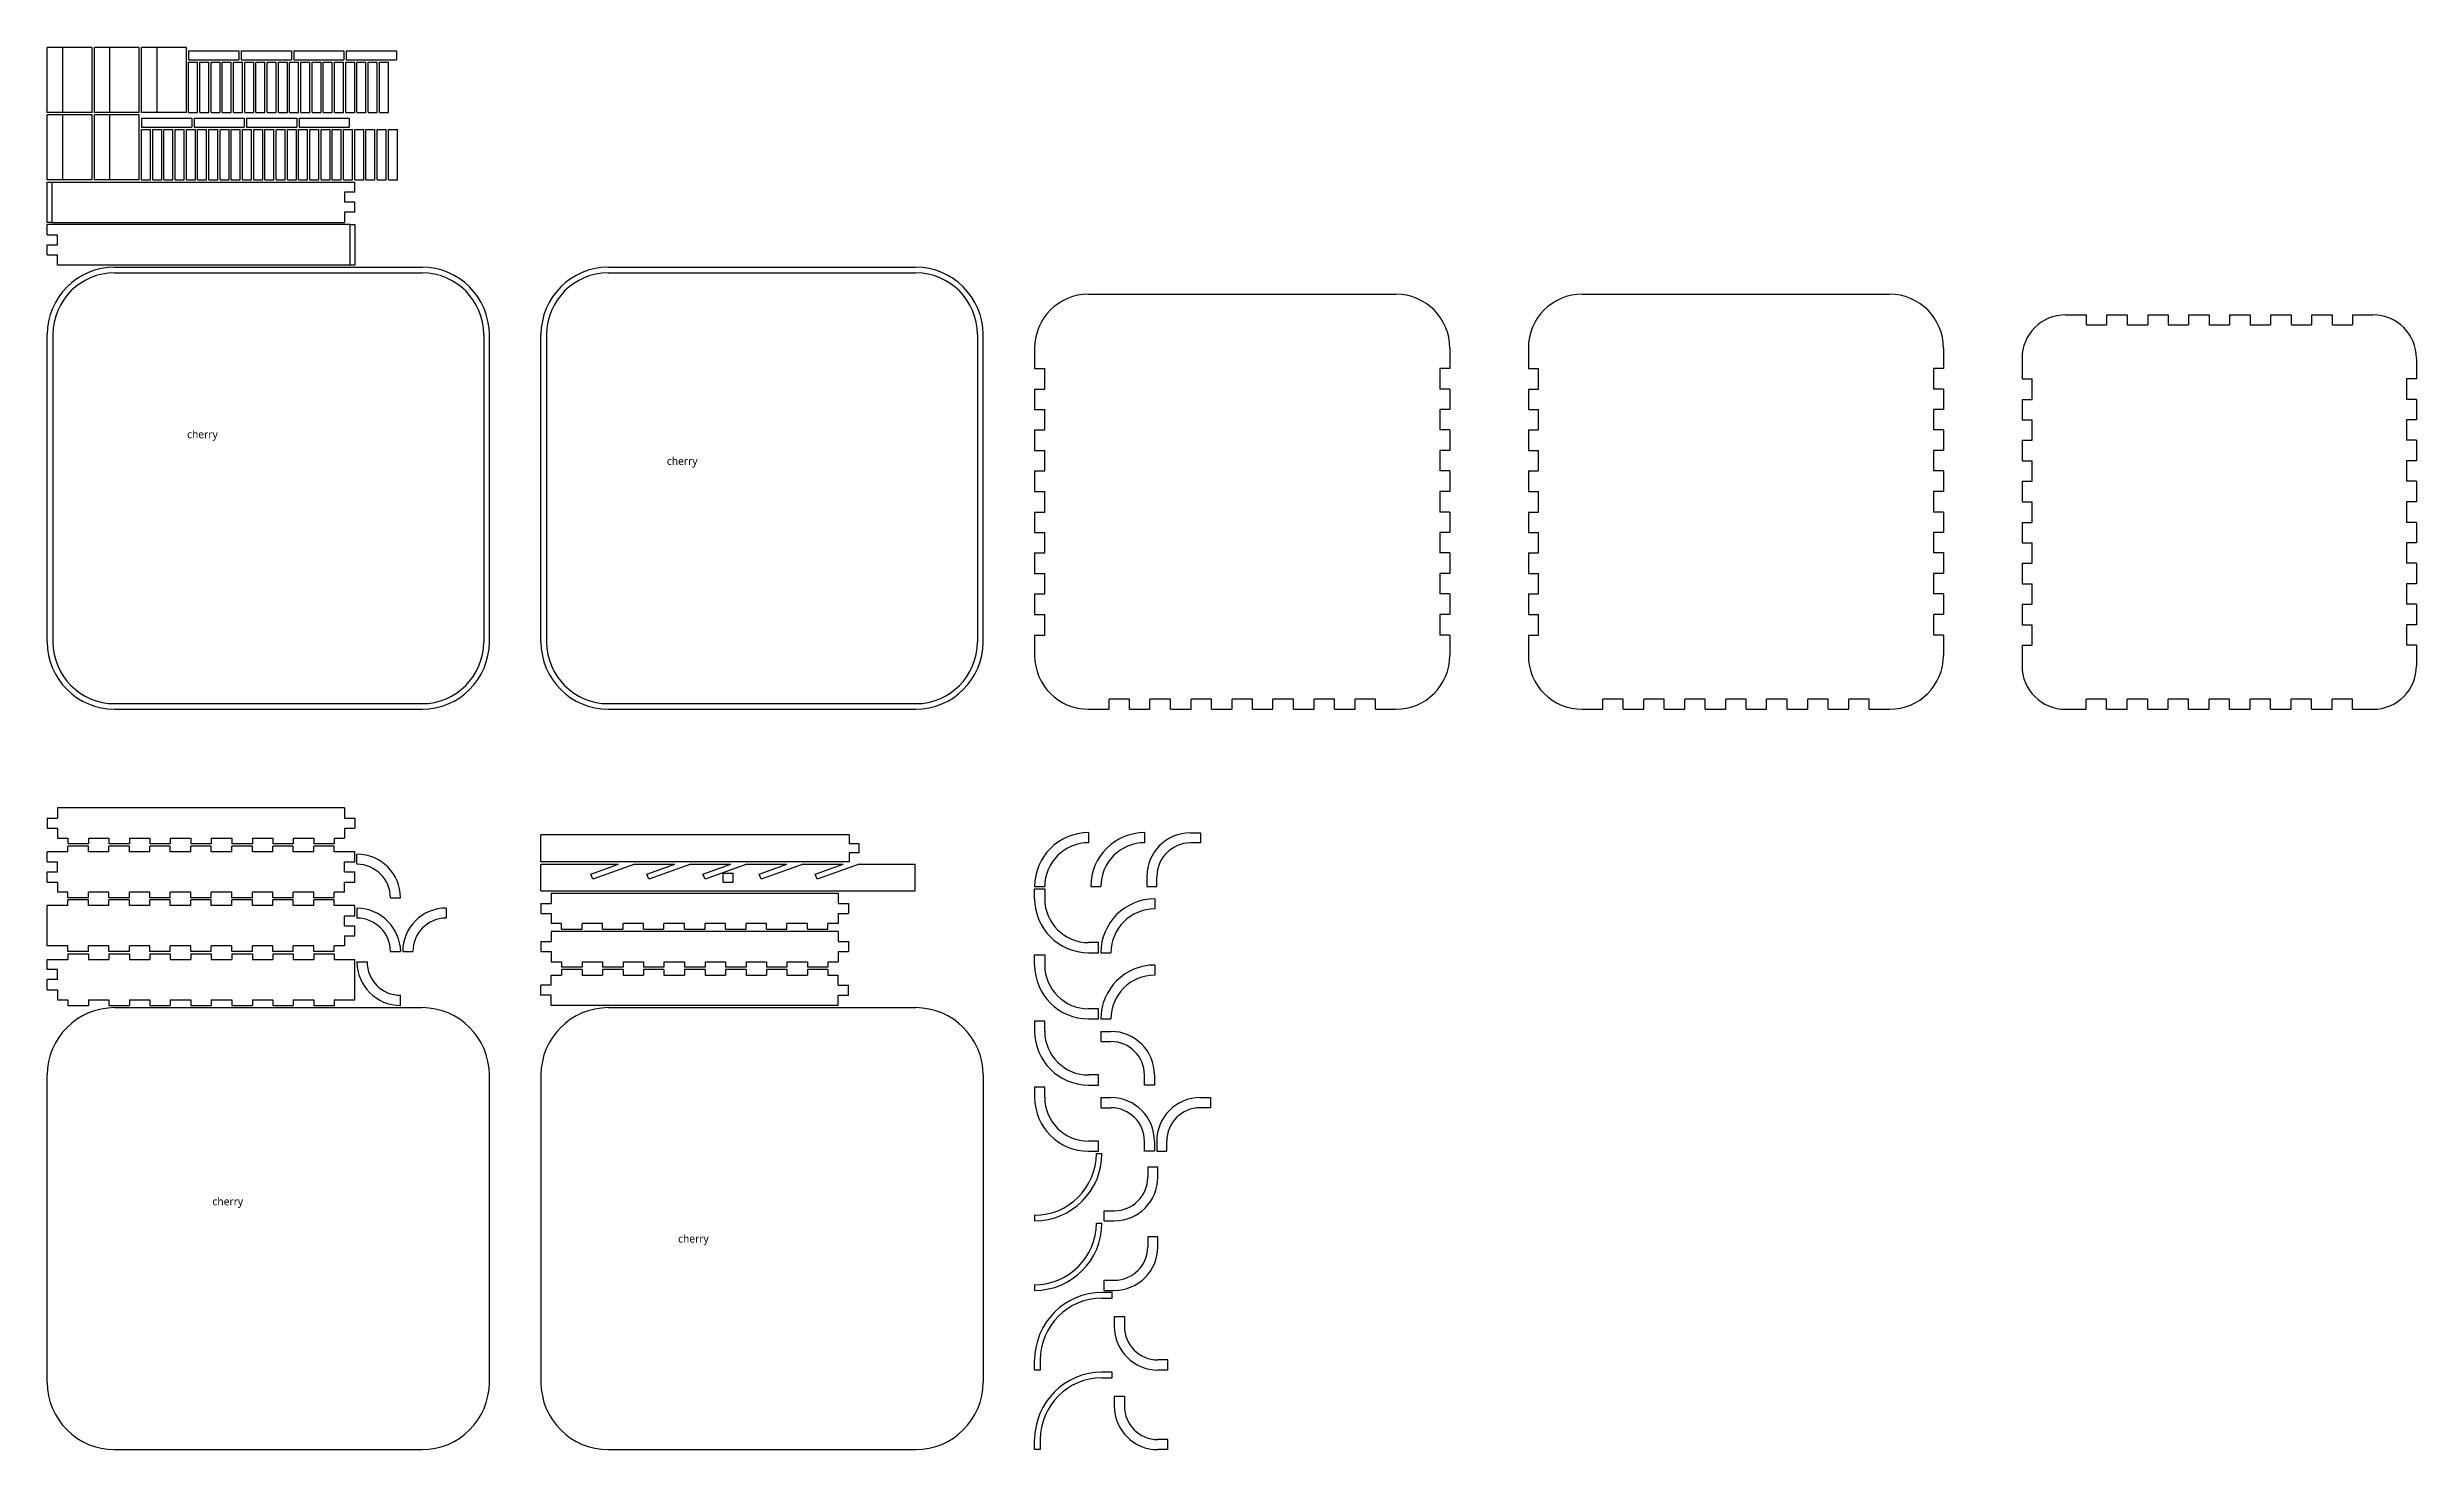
# Model space of a CAD drawing. Extents: x 87 to 1143, y 131 to 756.
import ezdxf

# ---------------------------------------------------------------- set-up
doc = ezdxf.new("R2010")
doc.units = 0
doc.header["$LTSCALE"] = 12.7
for name, color, linetype in [('ANNOTATION_TEXT', 7, 'CONTINUOUS'), ('TANGENT_LINES', 7, 'CONTINUOUS'), ('VISIBLE', 7, 'CONTINUOUS')]:
    doc.layers.add(name, color=color, linetype=linetype)
doc.styles.add('ONSHAPE-STANDARD-NOTESTYLE', font='Noto Sans', dxfattribs={"height": 3.5})

msp = doc.modelspace()

# ---------------------------------------------------------------- linework, layer by layer
at = {"layer": 'TANGENT_LINES'}
for p, q in [((88.8, 696.3), (88.8, 678.3)), ((221.8, 659.3), (221.8, 677.3))]:
    msp.add_line(p, q, dxfattribs=at)
at = {"layer": 'VISIBLE'}
for p, q in [((86.8, 727.3), (86.8, 756.3)), ((93.7, 756.3), (86.8, 756.3)), ((93.7, 727.3), (93.7, 756.3)), ((106.8, 756.3), (93.7, 756.3)), ((106.8, 727.3), (106.8, 756.3)), ((107.8, 727.3), (107.8, 756.3)), ((114.7, 756.3), (107.8, 756.3)), ((114.7, 727.3), (114.7, 756.3)), ((127.8, 756.3), (114.7, 756.3)), ((127.8, 727.3), (127.8, 756.3)), ((128.8, 727.3), (128.8, 756.3)), ((135.7, 756.3), (128.8, 756.3)), ((135.7, 727.3), (135.7, 756.3)), ((148.8, 756.3), (135.7, 756.3)), ((148.8, 727.3), (148.8, 756.3)), ((149.8, 754.7), (149.8, 750.7)), ((149.8, 754.7), (172.2, 754.7)), ((149.8, 750.7), (172.2, 750.7)), ((149.8, 727.3), (149.8, 749.7)), ((149.8, 749.7), (153.8, 749.7)), ((153.8, 727.3), (153.8, 749.7)), ((154.8, 727.3), (154.8, 749.7)), ((154.8, 749.7), (158.8, 749.7)), ((158.8, 727.3), (158.8, 749.7)), ((159.8, 727.3), (159.8, 749.7)), ((159.8, 749.7), (163.8, 749.7)), ((163.8, 727.3), (163.8, 749.7)), ((164.8, 727.3), (164.8, 749.7)), ((164.8, 749.7), (168.8, 749.7)), ((168.8, 727.3), (168.8, 749.7)), ((169.8, 749.7), (173.8, 749.7)), ((169.8, 727.3), (169.8, 749.7)), ((172.2, 754.7), (172.2, 750.7)), ((173.2, 754.7), (195.6, 754.7)), ((173.2, 754.7), (173.2, 750.7)), ((173.2, 750.7), (195.6, 750.7)), ((173.8, 727.3), (173.8, 749.7)), ((174.8, 727.3), (174.8, 749.7)), ((174.8, 749.7), (178.8, 749.7)), ((178.8, 727.3), (178.8, 749.7)), ((179.8, 727.3), (179.8, 749.7)), ((179.8, 749.7), (183.8, 749.7)), ((183.8, 727.3), (183.8, 749.7)), ((184.8, 727.3), (184.8, 749.7)), ((184.8, 749.7), (188.8, 749.7)), ((188.8, 727.3), (188.8, 749.7)), ((189.8, 727.3), (189.8, 749.7)), ((189.8, 749.7), (193.8, 749.7)), ((193.8, 727.3), (193.8, 749.7)), ((194.8, 749.7), (198.8, 749.7)), ((194.8, 727.3), (194.8, 749.7)), ((195.6, 754.7), (195.6, 750.7)), ((196.6, 754.7), (196.6, 750.7)), ((196.6, 754.7), (219, 754.7)), ((196.6, 750.7), (219, 750.7)), ((198.8, 727.3), (198.8, 749.7)), ((199.8, 727.3), (199.8, 749.7)), ((199.8, 749.7), (203.8, 749.7)), ((203.8, 727.3), (203.8, 749.7)), ((204.8, 727.3), (204.8, 749.7)), ((204.8, 749.7), (208.8, 749.7)), ((208.8, 727.3), (208.8, 749.7)), ((209.8, 749.7), (213.8, 749.7)), ((209.8, 727.3), (209.8, 749.7)), ((213.8, 727.3), (213.8, 749.7)), ((214.8, 727.3), (214.8, 749.7)), ((214.8, 749.7), (218.8, 749.7)), ((218.8, 727.3), (218.8, 749.7)), ((219, 754.7), (219, 750.7)), ((219.8, 727.3), (219.8, 749.7)), ((219.8, 749.7), (223.8, 749.7)), ((220, 754.7), (220, 750.7)), ((220, 754.7), (242.4, 754.7)), ((220, 750.7), (242.4, 750.7)), ((223.8, 727.3), (223.8, 749.7)), ((224.8, 727.3), (224.8, 749.7)), ((224.8, 749.7), (228.8, 749.7)), ((228.8, 727.3), (228.8, 749.7)), ((229.8, 727.3), (229.8, 749.7)), ((229.8, 749.7), (233.8, 749.7)), ((233.8, 727.3), (233.8, 749.7)), ((234.8, 727.3), (234.8, 749.7)), ((234.8, 749.7), (238.8, 749.7)), ((238.8, 727.3), (238.8, 749.7)), ((242.4, 754.7), (242.4, 750.7)), ((93.7, 727.3), (86.8, 727.3)), ((86.8, 697.3), (86.8, 726.3)), ((93.7, 726.3), (86.8, 726.3)), ((106.8, 727.3), (93.7, 727.3)), ((93.7, 697.3), (93.7, 726.3)), ((106.8, 726.3), (93.7, 726.3)), ((106.8, 697.3), (106.8, 726.3)), ((114.7, 727.3), (107.8, 727.3)), ((107.8, 697.3), (107.8, 726.3)), ((114.7, 726.3), (107.8, 726.3)), ((127.8, 727.3), (114.7, 727.3)), ((114.7, 697.3), (114.7, 726.3)), ((127.8, 726.3), (114.7, 726.3)), ((127.8, 697.3), (127.8, 726.3)), ((135.7, 727.3), (128.8, 727.3)), ((128.8, 724.7), (128.8, 720.7)), ((128.8, 724.7), (151.2, 724.7)), ((128.8, 720.7), (151.2, 720.7)), ((128.8, 697.3), (128.8, 719.7)), ((128.8, 719.7), (132.8, 719.7)), ((132.8, 697.3), (132.8, 719.7)), ((133.8, 697.3), (133.8, 719.7)), ((133.8, 719.7), (137.8, 719.7)), ((148.8, 727.3), (135.7, 727.3)), ((137.8, 697.3), (137.8, 719.7)), ((138.8, 719.7), (142.8, 719.7)), ((138.8, 697.3), (138.8, 719.7)), ((142.8, 697.3), (142.8, 719.7)), ((143.8, 697.3), (143.8, 719.7)), ((143.8, 719.7), (147.8, 719.7)), ((147.8, 697.3), (147.8, 719.7)), ((148.8, 697.3), (148.8, 719.7)), ((148.8, 719.7), (152.8, 719.7)), ((149.8, 727.3), (153.8, 727.3)), ((151.2, 724.7), (151.2, 720.7)), ((152.2, 724.7), (152.2, 720.7)), ((152.2, 724.7), (174.6, 724.7)), ((152.2, 720.7), (174.6, 720.7)), ((152.8, 697.3), (152.8, 719.7)), ((153.8, 697.3), (153.8, 719.7)), ((153.8, 719.7), (157.8, 719.7)), ((154.8, 727.3), (158.8, 727.3)), ((157.8, 697.3), (157.8, 719.7)), ((158.8, 719.7), (162.8, 719.7)), ((158.8, 697.3), (158.8, 719.7)), ((159.8, 727.3), (163.8, 727.3)), ((162.8, 697.3), (162.8, 719.7)), ((163.8, 697.3), (163.8, 719.7)), ((163.8, 719.7), (167.8, 719.7)), ((164.8, 727.3), (168.8, 727.3)), ((167.8, 697.3), (167.8, 719.7)), ((168.8, 697.3), (168.8, 719.7)), ((168.8, 719.7), (172.8, 719.7)), ((169.8, 727.3), (173.8, 727.3)), ((172.8, 697.3), (172.8, 719.7)), ((173.8, 697.3), (173.8, 719.7)), ((173.8, 719.7), (177.8, 719.7)), ((174.6, 724.7), (174.6, 720.7)), ((174.8, 727.3), (178.8, 727.3)), ((175.6, 724.7), (198, 724.7)), ((175.6, 724.7), (175.6, 720.7)), ((175.6, 720.7), (198, 720.7)), ((177.8, 697.3), (177.8, 719.7)), ((178.8, 697.3), (178.8, 719.7)), ((178.8, 719.7), (182.8, 719.7)), ((179.8, 727.3), (183.8, 727.3)), ((182.8, 697.3), (182.8, 719.7)), ((183.8, 697.3), (183.8, 719.7)), ((183.8, 719.7), (187.8, 719.7)), ((184.8, 727.3), (188.8, 727.3)), ((187.8, 697.3), (187.8, 719.7)), ((188.8, 697.3), (188.8, 719.7)), ((188.8, 719.7), (192.8, 719.7)), ((189.8, 727.3), (193.8, 727.3)), ((192.8, 697.3), (192.8, 719.7)), ((193.8, 697.3), (193.8, 719.7)), ((193.8, 719.7), (197.8, 719.7)), ((194.8, 727.3), (198.8, 727.3)), ((197.8, 697.3), (197.8, 719.7)), ((198, 724.7), (198, 720.7)), ((198.8, 697.3), (198.8, 719.7)), ((198.8, 719.7), (202.8, 719.7)), ((199, 724.7), (221.4, 724.7)), ((199, 724.7), (199, 720.7)), ((199, 720.7), (221.4, 720.7)), ((199.8, 727.3), (203.8, 727.3)), ((202.8, 697.3), (202.8, 719.7)), ((203.8, 697.3), (203.8, 719.7)), ((203.8, 719.7), (207.8, 719.7)), ((204.8, 727.3), (208.8, 727.3)), ((207.8, 697.3), (207.8, 719.7)), ((208.8, 697.3), (208.8, 719.7)), ((208.8, 719.7), (212.8, 719.7)), ((209.8, 727.3), (213.8, 727.3)), ((212.8, 697.3), (212.8, 719.7)), ((213.8, 719.7), (217.8, 719.7)), ((213.8, 697.3), (213.8, 719.7)), ((214.8, 727.3), (218.8, 727.3)), ((217.8, 697.3), (217.8, 719.7)), ((218.8, 697.3), (218.8, 719.7)), ((218.8, 719.7), (222.8, 719.7)), ((219.8, 727.3), (223.8, 727.3)), ((221.4, 724.7), (221.4, 720.7)), ((222.8, 697.3), (222.8, 719.7)), ((223.8, 719.7), (227.8, 719.7)), ((223.8, 697.3), (223.8, 719.7)), ((224.8, 727.3), (228.8, 727.3)), ((227.8, 697.3), (227.8, 719.7)), ((228.8, 719.7), (232.8, 719.7)), ((228.8, 697.3), (228.8, 719.7)), ((229.8, 727.3), (233.8, 727.3)), ((232.8, 697.3), (232.8, 719.7)), ((233.8, 719.7), (237.8, 719.7)), ((233.8, 697.3), (233.8, 719.7)), ((234.8, 727.3), (238.8, 727.3)), ((237.8, 697.3), (237.8, 719.7)), ((238.8, 697.3), (238.8, 719.7)), ((238.8, 719.7), (242.8, 719.7)), ((242.8, 697.3), (242.8, 719.7)), ((93.7, 697.3), (86.8, 697.3)), ((106.8, 697.3), (93.7, 697.3)), ((114.7, 697.3), (107.8, 697.3)), ((127.8, 697.3), (114.7, 697.3)), ((128.8, 697.3), (132.8, 697.3)), ((133.8, 697.3), (137.8, 697.3)), ((138.8, 697.3), (142.8, 697.3)), ((143.8, 697.3), (147.8, 697.3)), ((148.8, 697.3), (152.8, 697.3)), ((153.8, 697.3), (157.8, 697.3)), ((158.8, 697.3), (162.8, 697.3)), ((163.8, 697.3), (167.8, 697.3)), ((168.8, 697.3), (172.8, 697.3)), ((173.8, 697.3), (177.8, 697.3)), ((178.8, 697.3), (182.8, 697.3)), ((183.8, 697.3), (187.8, 697.3)), ((188.8, 697.3), (192.8, 697.3)), ((193.8, 697.3), (197.8, 697.3)), ((198.8, 697.3), (202.8, 697.3)), ((203.8, 697.3), (207.8, 697.3)), ((208.8, 697.3), (212.8, 697.3)), ((213.8, 697.3), (217.8, 697.3)), ((218.8, 697.3), (222.8, 697.3)), ((223.8, 697.3), (227.8, 697.3)), ((228.8, 697.3), (232.8, 697.3)), ((233.8, 697.3), (237.8, 697.3)), ((238.8, 697.3), (242.8, 697.3)), ((86.8, 678.3), (86.8, 696.3)), ((86.8, 696.3), (88.8, 696.3)), ((88.8, 696.3), (223.8, 696.3)), ((223.8, 691.8), (219.3, 691.8)), ((219.3, 691.8), (219.3, 687.3)), ((223.8, 687.3), (219.3, 687.3)), ((223.8, 691.8), (223.8, 696.3)), ((223.8, 682.8), (223.8, 687.3)), ((88.8, 678.3), (86.8, 678.3)), ((221.8, 677.3), (86.8, 677.3)), ((86.8, 672.8), (86.8, 677.3)), ((88.8, 678.3), (219.3, 678.3)), ((223.8, 682.8), (219.3, 682.8)), ((219.3, 682.8), (219.3, 678.3)), ((221.8, 677.3), (223.8, 677.3)), ((223.8, 677.3), (223.8, 659.3)), ((86.8, 672.8), (91.3, 672.8)), ((86.8, 663.8), (86.8, 668.3)), ((86.8, 668.3), (91.3, 668.3)), ((91.3, 668.3), (91.3, 672.8)), ((86.8, 663.8), (91.3, 663.8)), ((91.3, 659.3), (91.3, 663.8)), ((221.8, 659.3), (91.3, 659.3)), ((116.8, 658.3), (253.8, 658.3)), ((116.8, 655.8), (253.8, 655.8)), ((223.8, 659.3), (221.8, 659.3)), ((336.8, 658.3), (473.8, 658.3)), ((336.8, 655.8), (473.8, 655.8)), ((550.8, 646.3), (687.8, 646.3)), ((770.8, 646.3), (907.8, 646.3)), ((986.2, 637.1), (995.4, 637.1)), ((995.4, 637.1), (995.4, 632.6)), ((1004.5, 637.1), (1004.5, 632.6)), ((1004.5, 637.1), (1013.6, 637.1)), ((1013.6, 637.1), (1013.6, 632.6)), ((1022.8, 637.1), (1022.8, 632.6)), ((1022.8, 637.1), (1031.9, 637.1)), ((1031.9, 637.1), (1031.9, 632.6)), ((1041, 637.1), (1041, 632.6)), ((1041, 637.1), (1050.2, 637.1)), ((1050.2, 637.1), (1050.2, 632.6)), ((1059.3, 637.1), (1059.3, 632.6)), ((1059.3, 637.1), (1068.4, 637.1)), ((1068.4, 637.1), (1068.4, 632.6)), ((1077.6, 637.1), (1077.6, 632.6)), ((1077.6, 637.1), (1086.7, 637.1)), ((1086.7, 637.1), (1086.7, 632.6)), ((1095.8, 637.1), (1095.8, 632.6)), ((1095.8, 637.1), (1105, 637.1)), ((1105, 637.1), (1105, 632.6)), ((1114.1, 637.1), (1114.1, 632.6)), ((1114.1, 637.1), (1123.2, 637.1)), ((86.8, 491.3), (86.8, 628.3)), ((89.3, 628.3), (89.3, 491.3)), ((281.3, 628.3), (281.3, 491.3)), ((283.8, 491.3), (283.8, 628.3)), ((306.8, 491.3), (306.8, 628.3)), ((309.3, 628.3), (309.3, 491.3)), ((501.3, 628.3), (501.3, 491.3)), ((503.8, 491.3), (503.8, 628.3)), ((995.4, 632.6), (1004.5, 632.6)), ((1013.6, 632.6), (1022.8, 632.6)), ((1031.9, 632.6), (1041, 632.6)), ((1050.2, 632.6), (1059.3, 632.6)), ((1068.4, 632.6), (1077.6, 632.6)), ((1086.7, 632.6), (1095.8, 632.6)), ((1105, 632.6), (1114.1, 632.6)), ((526.8, 622.3), (526.8, 613.2)), ((526.8, 613.2), (531.3, 613.2)), ((531.3, 604), (531.3, 613.2)), ((711.8, 613.2), (707.3, 613.2)), ((707.3, 613.2), (707.3, 604)), ((711.8, 622.3), (711.8, 613.2)), ((746.8, 622.3), (746.8, 613.2)), ((746.8, 613.2), (751.3, 613.2)), ((751.3, 604), (751.3, 613.2)), ((927.3, 613.2), (927.3, 604)), ((931.8, 613.2), (927.3, 613.2)), ((931.8, 622.3), (931.8, 613.2)), ((966.8, 617.7), (966.8, 608.6)), ((1142.6, 617.7), (1142.6, 608.6)), ((526.8, 604), (526.8, 594.9)), ((526.8, 604), (531.3, 604)), ((711.8, 604), (707.3, 604)), ((711.8, 604), (711.8, 594.9)), ((746.8, 604), (746.8, 594.9)), ((746.8, 604), (751.3, 604)), ((931.8, 604), (927.3, 604)), ((931.8, 604), (931.8, 594.9)), ((966.8, 608.6), (971.3, 608.6)), ((971.3, 599.4), (971.3, 608.6)), ((1142.6, 608.6), (1138.1, 608.6)), ((1138.1, 608.6), (1138.1, 599.4)), ((526.8, 594.9), (531.3, 594.9)), ((531.3, 585.8), (531.3, 594.9)), ((711.8, 594.9), (707.3, 594.9)), ((707.3, 594.9), (707.3, 585.8)), ((746.8, 594.9), (751.3, 594.9)), ((751.3, 585.8), (751.3, 594.9)), ((931.8, 594.9), (927.3, 594.9)), ((927.3, 594.9), (927.3, 585.8)), ((966.8, 599.4), (966.8, 590.3)), ((966.8, 599.4), (971.3, 599.4)), ((1142.6, 599.4), (1138.1, 599.4)), ((1142.6, 599.4), (1142.6, 590.3)), ((526.8, 585.8), (526.8, 576.6)), ((526.8, 585.8), (531.3, 585.8)), ((711.8, 585.8), (707.3, 585.8)), ((711.8, 585.8), (711.8, 576.6)), ((746.8, 585.8), (751.3, 585.8)), ((746.8, 585.8), (746.8, 576.6)), ((931.8, 585.8), (927.3, 585.8)), ((931.8, 585.8), (931.8, 576.6)), ((966.8, 590.3), (971.3, 590.3)), ((966.8, 581.2), (966.8, 572)), ((966.8, 581.2), (971.3, 581.2)), ((971.3, 581.2), (971.3, 590.3)), ((1138.1, 590.3), (1138.1, 581.2)), ((1142.6, 590.3), (1138.1, 590.3)), ((1142.6, 581.2), (1138.1, 581.2)), ((1142.6, 581.2), (1142.6, 572)), ((526.8, 576.6), (531.3, 576.6)), ((531.3, 567.5), (531.3, 576.6)), ((707.3, 576.6), (707.3, 567.5)), ((711.8, 576.6), (707.3, 576.6)), ((746.8, 576.6), (751.3, 576.6)), ((751.3, 567.5), (751.3, 576.6)), ((931.8, 576.6), (927.3, 576.6)), ((927.3, 576.6), (927.3, 567.5)), ((966.8, 572), (971.3, 572)), ((971.3, 562.9), (971.3, 572)), ((1142.6, 572), (1138.1, 572)), ((1138.1, 572), (1138.1, 562.9)), ((526.8, 567.5), (531.3, 567.5)), ((526.8, 567.5), (526.8, 558.4)), ((711.8, 567.5), (707.3, 567.5)), ((711.8, 567.5), (711.8, 558.4)), ((746.8, 567.5), (751.3, 567.5)), ((746.8, 567.5), (746.8, 558.4)), ((931.8, 567.5), (927.3, 567.5)), ((931.8, 567.5), (931.8, 558.4)), ((966.8, 562.9), (966.8, 553.8)), ((966.8, 562.9), (971.3, 562.9)), ((1142.6, 562.9), (1138.1, 562.9)), ((1142.6, 562.9), (1142.6, 553.8)), ((526.8, 558.4), (531.3, 558.4)), ((526.8, 549.2), (526.8, 540.1)), ((526.8, 549.2), (531.3, 549.2)), ((531.3, 549.2), (531.3, 558.4)), ((707.3, 558.4), (707.3, 549.2)), ((711.8, 558.4), (707.3, 558.4)), ((711.8, 549.2), (707.3, 549.2)), ((711.8, 549.2), (711.8, 540.1)), ((746.8, 558.4), (751.3, 558.4)), ((746.8, 549.2), (751.3, 549.2)), ((746.8, 549.2), (746.8, 540.1)), ((751.3, 549.2), (751.3, 558.4)), ((931.8, 558.4), (927.3, 558.4)), ((927.3, 558.4), (927.3, 549.2)), ((931.8, 549.2), (927.3, 549.2)), ((931.8, 549.2), (931.8, 540.1)), ((966.8, 553.8), (971.3, 553.8)), ((971.3, 544.6), (971.3, 553.8)), ((1142.6, 553.8), (1138.1, 553.8)), ((1138.1, 553.8), (1138.1, 544.6)), ((526.8, 540.1), (531.3, 540.1)), ((531.3, 531), (531.3, 540.1)), ((711.8, 540.1), (707.3, 540.1)), ((707.3, 540.1), (707.3, 531)), ((746.8, 540.1), (751.3, 540.1)), ((751.3, 531), (751.3, 540.1)), ((931.8, 540.1), (927.3, 540.1)), ((927.3, 540.1), (927.3, 531)), ((966.8, 544.6), (966.8, 535.5)), ((966.8, 544.6), (971.3, 544.6)), ((1142.6, 544.6), (1138.1, 544.6)), ((1142.6, 544.6), (1142.6, 535.5)), ((526.8, 531), (526.8, 521.8)), ((526.8, 531), (531.3, 531)), ((711.8, 531), (707.3, 531)), ((711.8, 531), (711.8, 521.8)), ((746.8, 531), (751.3, 531)), ((746.8, 531), (746.8, 521.8)), ((931.8, 531), (927.3, 531)), ((931.8, 531), (931.8, 521.8)), ((966.8, 535.5), (971.3, 535.5)), ((971.3, 526.4), (971.3, 535.5)), ((1142.6, 535.5), (1138.1, 535.5)), ((1138.1, 535.5), (1138.1, 526.4)), ((526.8, 521.8), (531.3, 521.8)), ((531.3, 512.7), (531.3, 521.8)), ((711.8, 521.8), (707.3, 521.8)), ((707.3, 521.8), (707.3, 512.7)), ((746.8, 521.8), (751.3, 521.8)), ((751.3, 512.7), (751.3, 521.8)), ((931.8, 521.8), (927.3, 521.8)), ((927.3, 521.8), (927.3, 512.7)), ((966.8, 526.4), (966.8, 517.2)), ((966.8, 526.4), (971.3, 526.4)), ((1142.6, 526.4), (1138.1, 526.4)), ((1142.6, 526.4), (1142.6, 517.2)), ((526.8, 512.7), (531.3, 512.7)), ((526.8, 512.7), (526.8, 503.6)), ((711.8, 512.7), (707.3, 512.7)), ((711.8, 512.7), (711.8, 503.6)), ((746.8, 512.7), (751.3, 512.7)), ((746.8, 512.7), (746.8, 503.6)), ((931.8, 512.7), (927.3, 512.7)), ((931.8, 512.7), (931.8, 503.6)), ((966.8, 517.2), (971.3, 517.2)), ((966.8, 508.1), (966.8, 499)), ((966.8, 508.1), (971.3, 508.1)), ((971.3, 508.1), (971.3, 517.2)), ((1142.6, 517.2), (1138.1, 517.2)), ((1138.1, 517.2), (1138.1, 508.1)), ((1142.6, 508.1), (1138.1, 508.1)), ((1142.6, 508.1), (1142.6, 499)), ((526.8, 503.6), (531.3, 503.6)), ((531.3, 494.4), (531.3, 503.6)), ((707.3, 503.6), (707.3, 494.4)), ((711.8, 503.6), (707.3, 503.6)), ((746.8, 503.6), (751.3, 503.6)), ((751.3, 494.4), (751.3, 503.6)), ((927.3, 503.6), (927.3, 494.4)), ((931.8, 503.6), (927.3, 503.6)), ((966.8, 499), (971.3, 499)), ((971.3, 489.8), (971.3, 499)), ((1142.6, 499), (1138.1, 499)), ((1138.1, 499), (1138.1, 489.8)), ((526.8, 494.4), (526.8, 485.3)), ((526.8, 494.4), (531.3, 494.4)), ((711.8, 494.4), (707.3, 494.4)), ((711.8, 494.4), (711.8, 485.3)), ((746.8, 494.4), (751.3, 494.4)), ((746.8, 494.4), (746.8, 485.3)), ((931.8, 494.4), (927.3, 494.4)), ((931.8, 494.4), (931.8, 485.3)), ((966.8, 489.8), (971.3, 489.8)), ((966.8, 489.8), (966.8, 480.7)), ((1142.6, 489.8), (1138.1, 489.8)), ((1142.6, 489.8), (1142.6, 480.7)), ((569.1, 465.8), (560, 465.8)), ((560, 461.3), (560, 465.8)), ((569.1, 461.3), (569.1, 465.8)), ((587.4, 465.8), (578.2, 465.8)), ((578.2, 461.3), (578.2, 465.8)), ((587.4, 461.3), (587.4, 465.8)), ((596.5, 461.3), (596.5, 465.8)), ((605.6, 465.8), (596.5, 465.8)), ((605.6, 461.3), (605.6, 465.8)), ((623.9, 465.8), (614.8, 465.8)), ((614.8, 461.3), (614.8, 465.8)), ((623.9, 461.3), (623.9, 465.8)), ((633, 461.3), (633, 465.8)), ((642.2, 465.8), (633, 465.8)), ((642.2, 461.3), (642.2, 465.8)), ((660.4, 465.8), (651.3, 465.8)), ((651.3, 461.3), (651.3, 465.8)), ((660.4, 461.3), (660.4, 465.8)), ((669.6, 461.3), (669.6, 465.8)), ((678.7, 465.8), (669.6, 465.8)), ((678.7, 461.3), (678.7, 465.8)), ((780, 461.3), (780, 465.8)), ((789.1, 465.8), (780, 465.8)), ((789.1, 461.3), (789.1, 465.8)), ((807.4, 465.8), (798.2, 465.8)), ((798.2, 461.3), (798.2, 465.8)), ((807.4, 461.3), (807.4, 465.8)), ((816.5, 461.3), (816.5, 465.8)), ((825.6, 465.8), (816.5, 465.8)), ((825.6, 461.3), (825.6, 465.8)), ((843.9, 465.8), (834.8, 465.8)), ((834.8, 461.3), (834.8, 465.8)), ((843.9, 461.3), (843.9, 465.8)), ((853, 461.3), (853, 465.8)), ((862.2, 465.8), (853, 465.8)), ((862.2, 461.3), (862.2, 465.8)), ((880.4, 465.8), (871.3, 465.8)), ((871.3, 461.3), (871.3, 465.8)), ((880.4, 461.3), (880.4, 465.8)), ((889.6, 461.3), (889.6, 465.8)), ((898.7, 465.8), (889.6, 465.8)), ((898.7, 461.3), (898.7, 465.8)), ((1004.5, 465.8), (995.4, 465.8)), ((995.4, 461.3), (995.4, 465.8)), ((1004.5, 461.3), (1004.5, 465.8)), ((1022.8, 465.8), (1013.6, 465.8)), ((1013.6, 461.3), (1013.6, 465.8)), ((1022.8, 461.3), (1022.8, 465.8)), ((1041, 465.8), (1031.9, 465.8)), ((1031.9, 461.3), (1031.9, 465.8)), ((1041, 461.3), (1041, 465.8)), ((1059.3, 465.8), (1050.2, 465.8)), ((1050.2, 461.3), (1050.2, 465.8)), ((1059.3, 461.3), (1059.3, 465.8)), ((1077.6, 465.8), (1068.4, 465.8)), ((1068.4, 461.3), (1068.4, 465.8)), ((1077.6, 461.3), (1077.6, 465.8)), ((1095.8, 465.8), (1086.7, 465.8)), ((1086.7, 461.3), (1086.7, 465.8)), ((1095.8, 461.3), (1095.8, 465.8)), ((1114.1, 465.8), (1105, 465.8)), ((1105, 461.3), (1105, 465.8)), ((1114.1, 461.3), (1114.1, 465.8)), ((116.8, 463.8), (253.8, 463.8)), ((116.8, 461.3), (253.8, 461.3)), ((336.8, 463.8), (473.8, 463.8)), ((336.8, 461.3), (473.8, 461.3)), ((550.8, 461.3), (560, 461.3)), ((569.1, 461.3), (578.2, 461.3)), ((587.4, 461.3), (596.5, 461.3)), ((605.6, 461.3), (614.8, 461.3)), ((623.9, 461.3), (633, 461.3)), ((642.2, 461.3), (651.3, 461.3)), ((660.4, 461.3), (669.6, 461.3)), ((678.7, 461.3), (687.8, 461.3)), ((770.8, 461.3), (780, 461.3)), ((789.1, 461.3), (798.2, 461.3)), ((807.4, 461.3), (816.5, 461.3)), ((825.6, 461.3), (834.8, 461.3)), ((843.9, 461.3), (853, 461.3)), ((862.2, 461.3), (871.3, 461.3)), ((880.4, 461.3), (889.6, 461.3)), ((898.7, 461.3), (907.8, 461.3)), ((986.2, 461.3), (995.4, 461.3)), ((1004.5, 461.3), (1013.6, 461.3)), ((1022.8, 461.3), (1031.9, 461.3)), ((1041, 461.3), (1050.2, 461.3)), ((1059.3, 461.3), (1068.4, 461.3)), ((1077.6, 461.3), (1086.7, 461.3)), ((1095.8, 461.3), (1105, 461.3)), ((1114.1, 461.3), (1123.2, 461.3)), ((86.8, 412.8), (91.3, 412.8)), ((86.8, 412.8), (86.8, 408.3)), ((91.3, 417.3), (91.3, 412.8)), ((219.3, 417.3), (91.3, 417.3)), ((219.3, 417.3), (219.3, 412.8)), ((219.3, 412.8), (223.8, 412.8)), ((223.8, 412.8), (223.8, 408.3)), ((86.8, 408.3), (91.3, 408.3)), ((91.3, 408.3), (91.3, 403.8)), ((91.3, 403.8), (96, 403.8)), ((96, 403.8), (96, 401.3)), ((105.1, 401.3), (96, 401.3)), ((105.1, 403.8), (114.2, 403.8)), ((105.1, 403.8), (105.1, 401.3)), ((114.2, 403.8), (114.2, 401.3)), ((123.4, 401.3), (114.2, 401.3)), ((123.4, 403.8), (132.5, 403.8)), ((123.4, 403.8), (123.4, 401.3)), ((132.5, 403.8), (132.5, 401.3)), ((141.6, 401.3), (132.5, 401.3)), ((141.6, 403.8), (150.8, 403.8)), ((141.6, 403.8), (141.6, 401.3)), ((150.8, 403.8), (150.8, 401.3)), ((159.9, 401.3), (150.8, 401.3)), ((159.9, 403.8), (169, 403.8)), ((159.9, 403.8), (159.9, 401.3)), ((169, 403.8), (169, 401.3)), ((178.2, 401.3), (169, 401.3)), ((178.2, 403.8), (187.3, 403.8)), ((178.2, 403.8), (178.2, 401.3)), ((187.3, 403.8), (187.3, 401.3)), ((196.4, 401.3), (187.3, 401.3)), ((196.4, 403.8), (205.6, 403.8)), ((196.4, 403.8), (196.4, 401.3)), ((205.6, 403.8), (205.6, 401.3)), ((214.7, 401.3), (205.6, 401.3)), ((214.7, 403.8), (219.3, 403.8)), ((214.7, 403.8), (214.7, 401.3)), ((219.3, 408.3), (219.3, 403.8)), ((219.3, 408.3), (223.8, 408.3)), ((306.8, 393.3), (306.8, 405.3)), ((444.1, 405.3), (306.8, 405.3)), ((444.1, 405.3), (444.1, 401.3)), ((448.6, 401.3), (444.1, 401.3)), ((448.6, 397.3), (448.6, 401.3)), ((550.8, 406.3), (550.8, 401.8)), ((575.8, 406.3), (575.8, 401.8)), ((596.2, 406.2), (600.7, 406.2)), ((600.7, 401.7), (596.2, 401.7)), ((600.7, 406.2), (600.7, 401.7)), ((86.8, 393.3), (86.8, 397.8)), ((96, 397.8), (86.8, 397.8)), ((86.8, 393.3), (91.3, 393.3)), ((91.3, 388.8), (91.3, 393.3)), ((105.1, 400.3), (96, 400.3)), ((96, 397.8), (96, 400.3)), ((105.1, 397.8), (105.1, 400.3)), ((114.2, 397.8), (105.1, 397.8)), ((123.4, 400.3), (114.2, 400.3)), ((114.2, 397.8), (114.2, 400.3)), ((123.4, 397.8), (123.4, 400.3)), ((132.5, 397.8), (123.4, 397.8)), ((141.6, 400.3), (132.5, 400.3)), ((132.5, 397.8), (132.5, 400.3)), ((141.6, 397.8), (141.6, 400.3)), ((150.8, 397.8), (141.6, 397.8)), ((159.9, 400.3), (150.8, 400.3)), ((150.8, 397.8), (150.8, 400.3)), ((159.9, 397.8), (159.9, 400.3)), ((169, 397.8), (159.9, 397.8)), ((178.2, 400.3), (169, 400.3)), ((169, 397.8), (169, 400.3)), ((178.2, 397.8), (178.2, 400.3)), ((187.3, 397.8), (178.2, 397.8)), ((196.4, 400.3), (187.3, 400.3)), ((187.3, 397.8), (187.3, 400.3)), ((196.4, 397.8), (196.4, 400.3)), ((205.6, 397.8), (196.4, 397.8)), ((214.7, 400.3), (205.6, 400.3)), ((205.6, 397.8), (205.6, 400.3)), ((214.7, 397.8), (214.7, 400.3)), ((223.8, 397.8), (214.7, 397.8)), ((219.3, 393.3), (223.8, 393.3)), ((219.3, 388.8), (219.3, 393.3)), ((223.8, 393.3), (223.8, 397.8)), ((224.8, 392.2), (224.8, 396.7)), ((444.1, 393.3), (306.8, 393.3)), ((306.8, 380.3), (306.8, 392.3)), ((306.8, 392.3), (341.4, 392.3)), ((329, 387.8), (341.4, 392.3)), ((348.6, 392.3), (329.9, 385.5)), ((348.6, 392.3), (366.4, 392.3)), ((354, 387.8), (366.4, 392.3)), ((373.6, 392.3), (354.9, 385.5)), ((373.6, 392.3), (391.4, 392.3)), ((379, 387.8), (391.4, 392.3)), ((398.6, 392.3), (379.9, 385.5)), ((398.6, 392.3), (416.4, 392.3)), ((404, 387.8), (416.4, 392.3)), ((423.6, 392.3), (404.9, 385.5)), ((423.6, 392.3), (441.4, 392.3)), ((429, 387.8), (441.4, 392.3)), ((448.6, 392.3), (429.9, 385.5)), ((444.1, 397.3), (444.1, 393.3)), ((448.6, 397.3), (444.1, 397.3)), ((448.6, 392.3), (473.6, 392.3)), ((473.6, 380.3), (473.6, 392.3)), ((86.8, 384.3), (86.8, 388.8)), ((86.8, 388.8), (91.3, 388.8)), ((86.8, 384.3), (91.3, 384.3)), ((91.3, 384.3), (91.3, 379.8)), ((219.3, 388.8), (223.8, 388.8)), ((219.3, 384.3), (223.8, 384.3)), ((219.3, 379.8), (219.3, 384.3)), ((223.8, 384.3), (223.8, 388.8)), ((306.8, 380.3), (473.6, 380.3)), ((329.9, 385.5), (329, 387.8)), ((354.9, 385.5), (354, 387.8)), ((379.9, 385.5), (379, 387.8)), ((388, 388.3), (392.5, 388.3)), ((388, 384.3), (388, 388.3)), ((388, 384.3), (392.5, 384.3)), ((392.5, 384.3), (392.5, 388.3)), ((404.9, 385.5), (404, 387.8)), ((429.9, 385.5), (429, 387.8)), ((526.8, 382.3), (531.3, 382.3)), ((526.8, 376.8), (526.8, 381.3)), ((526.8, 381.3), (531.3, 381.3)), ((531.3, 381.3), (531.3, 376.8)), ((551.8, 382.3), (556.3, 382.3)), ((576.8, 386.8), (576.8, 382.3)), ((576.8, 382.3), (581.3, 382.3)), ((581.3, 382.3), (581.3, 386.8)), ((86.8, 355.8), (86.8, 373.8)), ((96, 373.8), (86.8, 373.8)), ((96, 379.8), (91.3, 379.8)), ((96, 377.3), (96, 379.8)), ((105.1, 377.3), (96, 377.3)), ((96, 373.8), (96, 376.3)), ((105.1, 376.3), (96, 376.3)), ((114.2, 379.8), (105.1, 379.8)), ((105.1, 377.3), (105.1, 379.8)), ((105.1, 373.8), (105.1, 376.3)), ((114.2, 373.8), (105.1, 373.8)), ((114.2, 377.3), (114.2, 379.8)), ((123.4, 377.3), (114.2, 377.3)), ((114.2, 373.8), (114.2, 376.3)), ((123.4, 376.3), (114.2, 376.3)), ((132.5, 379.8), (123.4, 379.8)), ((123.4, 377.3), (123.4, 379.8)), ((123.4, 373.8), (123.4, 376.3)), ((132.5, 373.8), (123.4, 373.8)), ((132.5, 377.3), (132.5, 379.8)), ((141.6, 377.3), (132.5, 377.3)), ((132.5, 373.8), (132.5, 376.3)), ((141.6, 376.3), (132.5, 376.3)), ((150.8, 379.8), (141.6, 379.8)), ((141.6, 377.3), (141.6, 379.8)), ((141.6, 373.8), (141.6, 376.3)), ((150.8, 373.8), (141.6, 373.8)), ((150.8, 377.3), (150.8, 379.8)), ((159.9, 377.3), (150.8, 377.3)), ((150.8, 373.8), (150.8, 376.3)), ((159.9, 376.3), (150.8, 376.3)), ((159.9, 377.3), (159.9, 379.8)), ((169, 379.8), (159.9, 379.8)), ((159.9, 373.8), (159.9, 376.3)), ((169, 373.8), (159.9, 373.8)), ((169, 377.3), (169, 379.8)), ((178.2, 377.3), (169, 377.3)), ((169, 373.8), (169, 376.3)), ((178.2, 376.3), (169, 376.3)), ((187.3, 379.8), (178.2, 379.8)), ((178.2, 377.3), (178.2, 379.8)), ((178.2, 373.8), (178.2, 376.3)), ((187.3, 373.8), (178.2, 373.8)), ((187.3, 377.3), (187.3, 379.8)), ((196.4, 377.3), (187.3, 377.3)), ((187.3, 373.8), (187.3, 376.3)), ((196.4, 376.3), (187.3, 376.3)), ((205.6, 379.8), (196.4, 379.8)), ((196.4, 377.3), (196.4, 379.8)), ((196.4, 373.8), (196.4, 376.3)), ((205.6, 373.8), (196.4, 373.8)), ((205.6, 377.3), (205.6, 379.8)), ((214.7, 377.3), (205.6, 377.3)), ((205.6, 373.8), (205.6, 376.3)), ((214.7, 376.3), (205.6, 376.3)), ((219.3, 379.8), (214.7, 379.8)), ((214.7, 377.3), (214.7, 379.8)), ((214.7, 373.8), (214.7, 376.3)), ((223.8, 373.8), (214.7, 373.8)), ((223.8, 369.3), (223.8, 373.8)), ((224.8, 372.7), (224.8, 368.2)), ((239.7, 377.3), (244.2, 377.3)), ((264.6, 372.7), (264.6, 368.2)), ((306.8, 374.8), (306.8, 370.3)), ((306.8, 374.8), (311.3, 374.8)), ((306.8, 370.3), (311.3, 370.3)), ((311.3, 379.3), (311.3, 374.8)), ((311.3, 379.3), (439.3, 379.3)), ((311.3, 370.3), (311.3, 365.8)), ((439.3, 379.3), (439.3, 374.8)), ((439.3, 374.8), (443.8, 374.8)), ((439.3, 370.3), (443.8, 370.3)), ((439.3, 370.3), (439.3, 365.8)), ((443.8, 374.8), (443.8, 370.3)), ((580.3, 376.8), (580.3, 372.3)), ((219.3, 369.3), (223.8, 369.3)), ((219.3, 364.8), (219.3, 369.3)), ((219.3, 364.8), (223.8, 364.8)), ((219.3, 360.3), (223.8, 360.3)), ((219.3, 360.3), (219.3, 355.8)), ((223.8, 360.3), (223.8, 364.8)), ((316, 365.8), (311.3, 365.8)), ((311.3, 362.3), (311.3, 357.8)), ((439.3, 362.3), (311.3, 362.3)), ((316, 363.3), (316, 365.8)), ((316, 363.3), (325.1, 363.3)), ((325.1, 363.3), (325.1, 365.8)), ((334.2, 365.8), (325.1, 365.8)), ((334.2, 363.3), (334.2, 365.8)), ((334.2, 363.3), (343.4, 363.3)), ((352.5, 365.8), (343.4, 365.8)), ((343.4, 363.3), (343.4, 365.8)), ((352.5, 363.3), (352.5, 365.8)), ((352.5, 363.3), (361.6, 363.3)), ((361.6, 363.3), (361.6, 365.8)), ((370.8, 365.8), (361.6, 365.8)), ((370.8, 363.3), (370.8, 365.8)), ((370.8, 363.3), (379.9, 363.3)), ((389, 365.8), (379.9, 365.8)), ((379.9, 363.3), (379.9, 365.8)), ((389, 363.3), (389, 365.8)), ((389, 363.3), (398.2, 363.3)), ((407.3, 365.8), (398.2, 365.8)), ((398.2, 363.3), (398.2, 365.8)), ((407.3, 363.3), (407.3, 365.8)), ((407.3, 363.3), (416.4, 363.3)), ((425.6, 365.8), (416.4, 365.8)), ((416.4, 363.3), (416.4, 365.8)), ((425.6, 363.3), (425.6, 365.8)), ((425.6, 363.3), (434.7, 363.3)), ((434.7, 363.3), (434.7, 365.8)), ((439.3, 365.8), (434.7, 365.8)), ((439.3, 362.3), (439.3, 357.8)), ((96, 355.8), (86.8, 355.8)), ((86.8, 345.3), (86.8, 349.8)), ((86.8, 349.8), (96, 349.8)), ((96, 353.3), (96, 355.8)), ((105.1, 353.3), (96, 353.3)), ((96, 352.3), (105.1, 352.3)), ((96, 352.3), (96, 349.8)), ((114.2, 355.8), (105.1, 355.8)), ((105.1, 353.3), (105.1, 355.8)), ((105.1, 352.3), (105.1, 349.8)), ((105.1, 349.8), (114.2, 349.8)), ((114.2, 353.3), (114.2, 355.8)), ((123.4, 353.3), (114.2, 353.3)), ((114.2, 352.3), (123.4, 352.3)), ((114.2, 352.3), (114.2, 349.8)), ((132.5, 355.8), (123.4, 355.8)), ((123.4, 353.3), (123.4, 355.8)), ((123.4, 352.3), (123.4, 349.8)), ((123.4, 349.8), (132.5, 349.8)), ((132.5, 353.3), (132.5, 355.8)), ((141.6, 353.3), (132.5, 353.3)), ((132.5, 352.3), (141.6, 352.3)), ((132.5, 352.3), (132.5, 349.8)), ((150.8, 355.8), (141.6, 355.8)), ((141.6, 353.3), (141.6, 355.8)), ((141.6, 352.3), (141.6, 349.8)), ((141.6, 349.8), (150.8, 349.8)), ((150.8, 353.3), (150.8, 355.8)), ((159.9, 353.3), (150.8, 353.3)), ((150.8, 352.3), (159.9, 352.3)), ((150.8, 352.3), (150.8, 349.8)), ((169, 355.8), (159.9, 355.8)), ((159.9, 353.3), (159.9, 355.8)), ((159.9, 352.3), (159.9, 349.8)), ((159.9, 349.8), (169, 349.8)), ((169, 353.3), (169, 355.8)), ((178.2, 353.3), (169, 353.3)), ((169, 352.3), (178.2, 352.3)), ((169, 352.3), (169, 349.8)), ((187.3, 355.8), (178.2, 355.8)), ((178.2, 353.3), (178.2, 355.8)), ((178.2, 352.3), (178.2, 349.8)), ((178.2, 349.8), (187.3, 349.8)), ((187.3, 353.3), (187.3, 355.8)), ((196.4, 353.3), (187.3, 353.3)), ((187.3, 352.3), (196.4, 352.3)), ((187.3, 352.3), (187.3, 349.8)), ((205.6, 355.8), (196.4, 355.8)), ((196.4, 353.3), (196.4, 355.8)), ((196.4, 352.3), (196.4, 349.8)), ((196.4, 349.8), (205.6, 349.8)), ((205.6, 353.3), (205.6, 355.8)), ((214.7, 353.3), (205.6, 353.3)), ((205.6, 352.3), (205.6, 349.8)), ((205.6, 352.3), (214.7, 352.3)), ((219.3, 355.8), (214.7, 355.8)), ((214.7, 353.3), (214.7, 355.8)), ((214.7, 352.3), (214.7, 349.8)), ((214.7, 349.8), (223.8, 349.8)), ((223.8, 331.8), (223.8, 349.8)), ((224.8, 348.7), (229.3, 348.7)), ((239.7, 353.3), (244.2, 353.3)), ((245.2, 353.3), (249.7, 353.3)), ((306.8, 357.8), (306.8, 353.3)), ((306.8, 357.8), (311.3, 357.8)), ((306.8, 353.3), (311.3, 353.3)), ((311.3, 353.3), (311.3, 348.8)), ((311.3, 348.8), (316, 348.8)), ((316, 348.8), (316, 346.3)), ((325.1, 348.8), (334.2, 348.8)), ((325.1, 348.8), (325.1, 346.3)), ((334.2, 348.8), (334.2, 346.3)), ((343.4, 348.8), (343.4, 346.3)), ((343.4, 348.8), (352.5, 348.8)), ((352.5, 348.8), (352.5, 346.3)), ((361.6, 348.8), (370.8, 348.8)), ((361.6, 348.8), (361.6, 346.3)), ((370.8, 348.8), (370.8, 346.3)), ((379.9, 348.8), (389, 348.8)), ((379.9, 348.8), (379.9, 346.3)), ((389, 348.8), (389, 346.3)), ((398.2, 348.8), (407.3, 348.8)), ((398.2, 348.8), (398.2, 346.3)), ((407.3, 348.8), (407.3, 346.3)), ((416.4, 348.8), (425.6, 348.8)), ((416.4, 348.8), (416.4, 346.3)), ((425.6, 348.8), (425.6, 346.3)), ((434.7, 348.8), (439.3, 348.8)), ((434.7, 348.8), (434.7, 346.3)), ((439.3, 357.8), (443.8, 357.8)), ((439.3, 353.3), (443.8, 353.3)), ((439.3, 353.3), (439.3, 348.8)), ((443.8, 357.8), (443.8, 353.3)), ((526.8, 347.3), (526.8, 351.8)), ((526.8, 351.8), (531.3, 351.8)), ((531.3, 351.8), (531.3, 347.3)), ((555.3, 357.3), (550.8, 357.3)), ((550.8, 352.8), (555.3, 352.8)), ((555.3, 352.8), (555.3, 357.3)), ((556.3, 352.8), (560.8, 352.8)), ((91.3, 345.3), (86.8, 345.3)), ((86.8, 336.3), (86.8, 340.8)), ((91.3, 340.8), (86.8, 340.8)), ((91.3, 340.8), (91.3, 345.3)), ((306.8, 333.8), (306.8, 338.3)), ((311.3, 338.3), (306.8, 338.3)), ((311.3, 338.3), (311.3, 342.8)), ((311.3, 342.8), (316, 342.8)), ((325.1, 346.3), (316, 346.3)), ((316, 345.3), (316, 342.8)), ((325.1, 345.3), (316, 345.3)), ((325.1, 345.3), (325.1, 342.8)), ((325.1, 342.8), (334.2, 342.8)), ((343.4, 346.3), (334.2, 346.3)), ((334.2, 345.3), (334.2, 342.8)), ((343.4, 345.3), (334.2, 345.3)), ((343.4, 345.3), (343.4, 342.8)), ((343.4, 342.8), (352.5, 342.8)), ((361.6, 346.3), (352.5, 346.3)), ((352.5, 345.3), (352.5, 342.8)), ((361.6, 345.3), (352.5, 345.3)), ((361.6, 345.3), (361.6, 342.8)), ((361.6, 342.8), (370.8, 342.8)), ((379.9, 346.3), (370.8, 346.3)), ((370.8, 345.3), (370.8, 342.8)), ((379.9, 345.3), (370.8, 345.3)), ((379.9, 345.3), (379.9, 342.8)), ((379.9, 342.8), (389, 342.8)), ((398.2, 346.3), (389, 346.3)), ((389, 345.3), (389, 342.8)), ((398.2, 345.3), (389, 345.3)), ((398.2, 345.3), (398.2, 342.8)), ((398.2, 342.8), (407.3, 342.8)), ((416.4, 346.3), (407.3, 346.3)), ((407.3, 345.3), (407.3, 342.8)), ((416.4, 345.3), (407.3, 345.3)), ((416.4, 345.3), (416.4, 342.8)), ((416.4, 342.8), (425.6, 342.8)), ((434.7, 346.3), (425.6, 346.3)), ((425.6, 345.3), (425.6, 342.8)), ((434.7, 345.3), (425.6, 345.3)), ((434.7, 345.3), (434.7, 342.8)), ((434.7, 342.8), (439.3, 342.8)), ((439.3, 338.3), (439.3, 342.8)), ((439.3, 338.3), (443.8, 338.3)), ((443.8, 333.8), (443.8, 338.3)), ((580.3, 347.3), (580.3, 342.8)), ((86.8, 336.3), (91.3, 336.3)), ((91.3, 336.3), (91.3, 331.8)), ((91.3, 331.8), (96, 331.8)), ((96, 331.8), (96, 329.3)), ((96, 329.3), (105.1, 329.3)), ((105.1, 331.8), (114.2, 331.8)), ((105.1, 331.8), (105.1, 329.3)), ((114.2, 331.8), (114.2, 329.3)), ((114.2, 329.3), (123.4, 329.3)), ((116.8, 328.3), (253.8, 328.3)), ((123.4, 331.8), (132.5, 331.8)), ((123.4, 331.8), (123.4, 329.3)), ((132.5, 331.8), (132.5, 329.3)), ((132.5, 329.3), (141.6, 329.3)), ((141.6, 331.8), (150.8, 331.8)), ((141.6, 331.8), (141.6, 329.3)), ((150.8, 331.8), (150.8, 329.3)), ((150.8, 329.3), (159.9, 329.3)), ((159.9, 331.8), (169, 331.8)), ((159.9, 331.8), (159.9, 329.3)), ((169, 331.8), (169, 329.3)), ((169, 329.3), (178.2, 329.3)), ((178.2, 331.8), (187.3, 331.8)), ((178.2, 331.8), (178.2, 329.3)), ((187.3, 331.8), (187.3, 329.3)), ((187.3, 329.3), (196.4, 329.3)), ((196.4, 331.8), (205.6, 331.8)), ((196.4, 331.8), (196.4, 329.3)), ((205.6, 331.8), (205.6, 329.3)), ((205.6, 329.3), (214.7, 329.3)), ((214.7, 331.8), (223.8, 331.8)), ((214.7, 331.8), (214.7, 329.3)), ((244.2, 329.3), (244.2, 333.8)), ((311.3, 333.8), (306.8, 333.8)), ((311.3, 329.3), (311.3, 333.8)), ((439.3, 329.3), (311.3, 329.3)), ((336.8, 328.3), (473.8, 328.3)), ((439.3, 333.8), (443.8, 333.8)), ((439.3, 329.3), (439.3, 333.8)), ((555.3, 327.8), (550.8, 327.8)), ((555.3, 323.3), (555.3, 327.8)), ((526.8, 322.3), (526.8, 317.8)), ((531.3, 322.3), (526.8, 322.3)), ((531.3, 317.8), (531.3, 322.3)), ((550.8, 323.3), (555.3, 323.3)), ((556.3, 323.3), (560.8, 323.3)), ((556.3, 317.7), (556.3, 313.2)), ((556.3, 317.7), (560.8, 317.7)), ((556.3, 313.2), (560.8, 313.2)), ((86.8, 161.3), (86.8, 298.3)), ((283.8, 161.3), (283.8, 298.3)), ((306.8, 298.3), (306.8, 161.3)), ((503.8, 298.3), (503.8, 161.3)), ((555.3, 298.3), (550.8, 298.3)), ((555.3, 293.8), (555.3, 298.3)), ((575.7, 293.8), (575.7, 298.3)), ((580.2, 298.3), (580.2, 293.8)), ((526.8, 292.8), (526.8, 288.3)), ((531.3, 292.8), (526.8, 292.8)), ((531.3, 288.3), (531.3, 292.8)), ((550.8, 293.8), (555.3, 293.8)), ((556.3, 288.2), (556.3, 283.7)), ((556.3, 288.2), (560.8, 288.2)), ((580.2, 293.8), (575.7, 293.8)), ((600.6, 288.2), (605.1, 288.2)), ((605.1, 288.2), (605.1, 283.7)), ((556.3, 283.7), (560.8, 283.7)), ((605.1, 283.7), (600.6, 283.7)), ((555.3, 268.8), (550.8, 268.8)), ((550.8, 264.3), (555.3, 264.3)), ((555.3, 264.3), (555.3, 268.8)), ((575.7, 264.3), (575.7, 268.8)), ((580.2, 264.3), (575.7, 264.3)), ((580.2, 268.8), (580.2, 264.3)), ((581.2, 268.8), (581.2, 264.3)), ((581.2, 264.3), (585.7, 264.3)), ((585.7, 264.3), (585.7, 268.8)), ((554.3, 263.3), (556.8, 263.3)), ((577.2, 257.2), (577.2, 252.7)), ((581.7, 257.2), (577.2, 257.2)), ((581.7, 252.7), (581.7, 257.2)), ((526.8, 235.8), (526.8, 233.3)), ((554.3, 232.3), (556.8, 232.3)), ((557.8, 237.8), (562.3, 237.8)), ((557.8, 233.3), (557.8, 237.8)), ((557.8, 233.3), (562.3, 233.3)), ((577.2, 226.2), (577.2, 221.7)), ((581.7, 226.2), (577.2, 226.2)), ((581.7, 221.7), (581.7, 226.2)), ((526.8, 204.8), (526.8, 202.3)), ((561.3, 201.3), (556.8, 201.3)), ((557.8, 202.3), (557.8, 206.8)), ((557.8, 206.8), (562.3, 206.8)), ((557.8, 202.3), (562.3, 202.3)), ((561.3, 198.8), (561.3, 201.3)), ((556.8, 198.8), (561.3, 198.8)), ((562.3, 190.7), (562.3, 186.2)), ((562.3, 190.7), (566.8, 190.7)), ((566.8, 190.7), (566.8, 186.2)), ((526.8, 166.8), (526.8, 171.3)), ((529.3, 171.3), (529.3, 166.8)), ((586.2, 171.3), (581.7, 171.3)), ((586.2, 166.8), (586.2, 171.3)), ((529.3, 166.8), (526.8, 166.8)), ((561.3, 165.8), (556.8, 165.8)), ((556.8, 163.3), (561.3, 163.3)), ((561.3, 163.3), (561.3, 165.8)), ((586.2, 166.8), (581.7, 166.8)), ((562.3, 155.2), (566.8, 155.2)), ((562.3, 155.2), (562.3, 150.7)), ((566.8, 155.2), (566.8, 150.7)), ((116.8, 131.3), (253.8, 131.3)), ((336.8, 131.3), (473.8, 131.3)), ((526.8, 131.3), (526.8, 135.8)), ((529.3, 131.3), (526.8, 131.3)), ((529.3, 135.8), (529.3, 131.3)), ((586.2, 135.8), (581.7, 135.8)), ((586.2, 131.3), (581.7, 131.3)), ((586.2, 131.3), (586.2, 135.8))]:
    msp.add_line(p, q, dxfattribs=at)
for centre, radius, start, end in [((116.8, 628.3), 30, 90, 180), ((116.8, 628.3), 27.5, 90, 180), ((253.8, 628.3), 30, 360, 90), ((253.8, 628.3), 27.5, 0, 90), ((336.8, 628.3), 30, 90, 180), ((336.8, 628.3), 27.5, 90, 180), ((473.8, 628.3), 30, 360, 90), ((473.8, 628.3), 27.5, 0, 90), ((550.8, 622.3), 24, 90, 180), ((687.8, 622.3), 24, 0, 90), ((770.8, 622.3), 24, 90, 180), ((907.8, 622.3), 24, 0, 90), ((986.2, 617.7), 19.4, 90, 180), ((1123.2, 617.7), 19.4, 0, 90), ((116.8, 491.3), 30, 180, 270), ((116.8, 491.3), 27.5, 180, 270), ((253.8, 491.3), 30, 270, 0), ((253.8, 491.3), 27.5, 270, 0), ((336.8, 491.3), 30, 180, 270), ((336.8, 491.3), 27.5, 180, 270), ((473.8, 491.3), 30, 270, 0), ((473.8, 491.3), 27.5, 270, 0), ((550.8, 485.3), 24, 180, 270), ((687.8, 485.3), 24, 270, 0), ((770.8, 485.3), 24, 180, 270), ((907.8, 485.3), 24, 270, 0), ((986.2, 480.7), 19.4, 180, 270), ((1123.2, 480.7), 19.4, 270, 0), ((550.8, 382.3), 24, 90, 180), ((550.8, 382.3), 19.5, 90, 180), ((575.8, 382.3), 24, 90, 180), ((575.8, 382.3), 19.5, 90, 180), ((596.2, 386.8), 19.4, 90, 180), ((596.2, 386.8), 14.9, 90, 180), ((224.8, 377.3), 19.4, 0, 90), ((224.8, 377.3), 14.9, 0, 90), ((224.4, 352.8), 19.9, 1.4221, 88.5779), ((264.6, 353.3), 19.4, 90, 180), ((550.8, 376.8), 24, 180, 270), ((550.8, 376.8), 19.5, 180, 270), ((580.3, 352.8), 24, 90, 180), ((580.3, 352.8), 19.5, 90, 180), ((224.8, 353.3), 14.9, 0, 90), ((264.6, 353.3), 14.9, 90, 180), ((244.2, 348.7), 19.4, 180, 270), ((244.2, 348.7), 14.9, 180, 270), ((550.8, 347.3), 24, 180, 270), ((550.8, 347.3), 19.5, 180, 270), ((580.3, 323.3), 24, 90, 180), ((580.3, 323.3), 19.5, 90, 180), ((116.8, 298.3), 30, 90, 180), ((253.8, 298.3), 30, 0, 90), ((336.8, 298.3), 30, 90, 180), ((473.8, 298.3), 30, 0, 90), ((550.8, 317.8), 24, 180, 270), ((550.8, 317.8), 19.5, 180, 270), ((560.8, 298.3), 19.4, 0, 90), ((560.8, 298.3), 14.9, 0, 90), ((550.8, 288.3), 24, 180, 270), ((550.8, 288.3), 19.5, 180, 270), ((560.8, 268.8), 19.4, 0, 90), ((600.6, 268.8), 19.4, 90, 180), ((560.8, 268.8), 14.9, 0, 90), ((600.6, 268.8), 14.9, 90, 180), ((526.8, 263.3), 30, 270, 0), ((526.8, 263.3), 27.5, 270, 0), ((562.3, 252.7), 14.9, 270, 0), ((562.3, 252.7), 19.4, 270, 0), ((526.8, 232.3), 27.5, 270, 0), ((526.8, 232.3), 30, 270, 0), ((562.3, 221.7), 19.4, 270, 0), ((562.3, 221.7), 14.9, 270, 0), ((556.8, 171.3), 30, 90, 180), ((556.8, 171.3), 27.5, 90, 180), ((581.7, 186.2), 19.4, 180, 270), ((581.7, 186.2), 14.9, 180, 270), ((116.8, 161.3), 30, 180, 270), ((253.8, 161.3), 30, 270, 0), ((336.8, 161.3), 30, 180, 270), ((473.8, 161.3), 30, 270, 0), ((556.8, 135.8), 30, 90, 180), ((556.8, 135.8), 27.5, 90, 180), ((581.7, 150.7), 19.4, 180, 270), ((581.7, 150.7), 14.9, 180, 270)]:
    msp.add_arc(centre, radius, start, end, dxfattribs=at)

# ---------------------------------------------------------------- texts
at = {"layer": 'ANNOTATION_TEXT', "char_height": 3.5, "width": 14.37, "attachment_point": 1, "style": 'ONSHAPE-STANDARD-NOTESTYLE'}
for insert in [(149.1, 585.6), (362.9, 573.7), (160.4, 243.7), (367.9, 227.1)]:
    msp.add_mtext('cherry', dxfattribs=dict(at, insert=insert))

doc.saveas('drawing.dxf')
